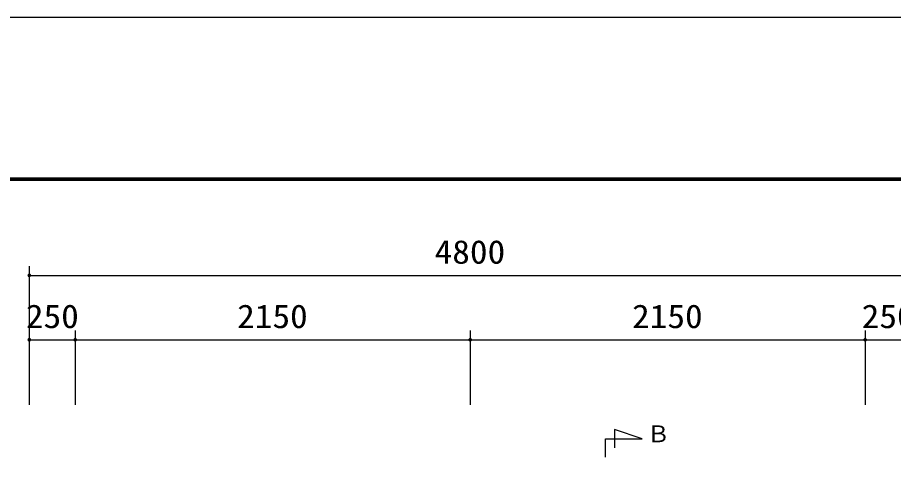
# Model space of a CAD drawing. Units: millimetres, scale not verified. Extents: x -14850 to 14850, y -10500 to 10500.
# Drawn here: x -9852 to -5083, y 8070 to 10500 of the extents above; entities that cross this region are included whole.
import ezdxf
from ezdxf.enums import TextEntityAlignment as Align

# ---------------------------------------------------------------- set-up
doc = ezdxf.new("R2010")
doc.units = ezdxf.units.MM
doc.header["$LTSCALE"] = 50
for name, color, linetype, lineweight in [('0-0_製作', 5, 'Continuous', 25), ('0-1_躯体', 3, 'Continuous', 25), ('0-7_図面枠', 7, 'Continuous', 25), ('0-8_Axis_waku', 7, 'Continuous', 25)]:
    doc.layers.add(name, color=color, linetype=linetype, lineweight=lineweight)
doc.styles.add('ＭＳ ゴシック', font='')
doc.styles.get('ＭＳ ゴシック').set_extended_font_data('MS Gothic')

msp = doc.modelspace()

# ---------------------------------------------------------------- linework, layer by layer
at = {"layer": '0-0_製作', "color": 2}
for p, q in [((-9787.37, 9148), (-9787.37, 8394.83)), ((-9787.37, 9098), (-4987.37, 9098)), ((-9537.37, 8798), (-9537.37, 8394.83)), ((-7387.37, 8798), (-7387.37, 8394.83)), ((-5237.37, 8798), (-5237.37, 8394.83)), ((-9787.37, 8748), (-9537.37, 8748)), ((-9537.37, 8748), (-7387.37, 8748)), ((-7387.37, 8748), (-5237.37, 8748)), ((-5237.37, 8748), (-4987.37, 8748))]:
    msp.add_line(p, q, dxfattribs=at)
at = {"layer": '0-0_製作'}
for points in [[(-9787.37, 9108), (-9797.37, 9098), (-9788.62, 9107.92)], [(-9787.37, 9108), (-9787.37, 9098), (-9797.37, 9098)], [(-9788.62, 9107.92), (-9797.37, 9098), (-9797.35, 9098.63)], [(-9788.62, 9107.92), (-9797.35, 9098.63), (-9789.86, 9107.69)], [(-9786.74, 9107.98), (-9787.37, 9098), (-9787.37, 9108)], [(-9785.5, 9107.82), (-9787.37, 9098), (-9786.74, 9107.98)], [(-9784.28, 9107.51), (-9787.37, 9098), (-9785.5, 9107.82)], [(-9787.37, 9098), (-9797.29, 9096.75), (-9797.37, 9098)], [(-9789.86, 9107.69), (-9797.35, 9098.63), (-9797.19, 9099.87)], [(-9787.37, 9098), (-9797.05, 9095.51), (-9797.29, 9096.75)], [(-9789.86, 9107.69), (-9797.19, 9099.87), (-9791.05, 9107.3)], [(-9791.05, 9107.3), (-9797.19, 9099.87), (-9796.88, 9101.09)], [(-9787.37, 9098), (-9796.67, 9094.32), (-9797.05, 9095.51)], [(-9791.05, 9107.3), (-9796.88, 9101.09), (-9792.19, 9106.76)], [(-9792.19, 9106.76), (-9796.88, 9101.09), (-9796.42, 9102.26)], [(-9787.37, 9098), (-9796.13, 9093.18), (-9796.67, 9094.32)], [(-9792.19, 9106.76), (-9796.42, 9102.26), (-9793.25, 9106.09)], [(-9793.25, 9106.09), (-9796.42, 9102.26), (-9795.81, 9103.36)], [(-9787.37, 9098), (-9795.46, 9092.12), (-9796.13, 9093.18)], [(-9793.25, 9106.09), (-9795.81, 9103.36), (-9794.21, 9105.29)], [(-9794.21, 9105.29), (-9795.81, 9103.36), (-9795.07, 9104.37)], [(-9787.37, 9098), (-9794.66, 9091.15), (-9795.46, 9092.12)], [(-9787.37, 9098), (-9793.74, 9090.29), (-9794.66, 9091.15)], [(-9787.37, 9088), (-9793.74, 9090.29), (-9787.37, 9098)], [(-9787.37, 9088), (-9792.73, 9089.56), (-9793.74, 9090.29)], [(-9787.37, 9088), (-9791.63, 9088.95), (-9792.73, 9089.56)], [(-9787.37, 9088), (-9790.46, 9088.49), (-9791.63, 9088.95)], [(-9787.37, 9088), (-9789.24, 9088.18), (-9790.46, 9088.49)], [(-9787.37, 9088), (-9788, 9088.02), (-9789.24, 9088.18)], [(-9783.11, 9107.05), (-9787.37, 9098), (-9784.28, 9107.51)], [(-9782.01, 9106.44), (-9787.37, 9098), (-9783.11, 9107.05)], [(-9780.99, 9105.71), (-9787.37, 9098), (-9782.01, 9106.44)], [(-9780.08, 9104.85), (-9787.37, 9098), (-9780.99, 9105.71)], [(-9780.08, 9104.85), (-9777.37, 9098), (-9787.37, 9098)], [(-9777.37, 9098), (-9787.37, 9088), (-9787.37, 9098)], [(-9777.37, 9098), (-9786.12, 9088.08), (-9787.37, 9088)], [(-9777.39, 9097.37), (-9786.12, 9088.08), (-9777.37, 9098)], [(-9777.39, 9097.37), (-9784.88, 9088.31), (-9786.12, 9088.08)], [(-9777.55, 9096.13), (-9784.88, 9088.31), (-9777.39, 9097.37)], [(-9777.55, 9096.13), (-9783.69, 9088.7), (-9784.88, 9088.31)], [(-9777.86, 9094.91), (-9783.69, 9088.7), (-9777.55, 9096.13)], [(-9777.86, 9094.91), (-9782.55, 9089.24), (-9783.69, 9088.7)], [(-9778.32, 9093.74), (-9782.55, 9089.24), (-9777.86, 9094.91)], [(-9778.32, 9093.74), (-9781.49, 9089.91), (-9782.55, 9089.24)], [(-9778.93, 9092.64), (-9781.49, 9089.91), (-9778.32, 9093.74)], [(-9778.93, 9092.64), (-9780.52, 9090.71), (-9781.49, 9089.91)], [(-9779.66, 9091.63), (-9780.52, 9090.71), (-9778.93, 9092.64)], [(-9779.28, 9103.88), (-9777.37, 9098), (-9780.08, 9104.85)], [(-9778.61, 9102.82), (-9777.37, 9098), (-9779.28, 9103.88)], [(-9778.07, 9101.68), (-9777.37, 9098), (-9778.61, 9102.82)], [(-9777.68, 9100.49), (-9777.37, 9098), (-9778.07, 9101.68)], [(-9777.45, 9099.25), (-9777.37, 9098), (-9777.68, 9100.49)], [(-9787.37, 8758), (-9797.37, 8748), (-9788.62, 8757.92)], [(-9787.37, 8758), (-9787.37, 8748), (-9797.37, 8748)], [(-9788.62, 8757.92), (-9797.37, 8748), (-9797.35, 8748.63)], [(-9787.37, 8748), (-9797.29, 8746.75), (-9797.37, 8748)], [(-9788.62, 8757.92), (-9797.35, 8748.63), (-9789.86, 8757.69)], [(-9789.86, 8757.69), (-9797.35, 8748.63), (-9797.19, 8749.87)], [(-9787.37, 8748), (-9797.05, 8745.51), (-9797.29, 8746.75)], [(-9789.86, 8757.69), (-9797.19, 8749.87), (-9791.05, 8757.3)], [(-9791.05, 8757.3), (-9797.19, 8749.87), (-9796.88, 8751.09)], [(-9787.37, 8748), (-9796.67, 8744.32), (-9797.05, 8745.51)], [(-9791.05, 8757.3), (-9796.88, 8751.09), (-9792.19, 8756.76)], [(-9792.19, 8756.76), (-9796.88, 8751.09), (-9796.42, 8752.26)], [(-9787.37, 8748), (-9796.13, 8743.18), (-9796.67, 8744.32)], [(-9792.19, 8756.76), (-9796.42, 8752.26), (-9793.25, 8756.09)], [(-9793.25, 8756.09), (-9796.42, 8752.26), (-9795.81, 8753.36)], [(-9787.37, 8748), (-9795.46, 8742.12), (-9796.13, 8743.18)], [(-9793.25, 8756.09), (-9795.81, 8753.36), (-9794.21, 8755.29)], [(-9794.21, 8755.29), (-9795.81, 8753.36), (-9795.07, 8754.37)], [(-9787.37, 8748), (-9794.66, 8741.15), (-9795.46, 8742.12)], [(-9787.37, 8748), (-9793.74, 8740.29), (-9794.66, 8741.15)], [(-9787.37, 8738), (-9793.74, 8740.29), (-9787.37, 8748)], [(-9787.37, 8738), (-9792.73, 8739.56), (-9793.74, 8740.29)], [(-9787.37, 8738), (-9791.63, 8738.95), (-9792.73, 8739.56)], [(-9787.37, 8738), (-9790.46, 8738.49), (-9791.63, 8738.95)], [(-9787.37, 8738), (-9789.24, 8738.18), (-9790.46, 8738.49)], [(-9787.37, 8738), (-9788, 8738.02), (-9789.24, 8738.18)], [(-9786.74, 8757.98), (-9787.37, 8748), (-9787.37, 8758)], [(-9785.5, 8757.82), (-9787.37, 8748), (-9786.74, 8757.98)], [(-9784.28, 8757.51), (-9787.37, 8748), (-9785.5, 8757.82)], [(-9783.11, 8757.05), (-9787.37, 8748), (-9784.28, 8757.51)], [(-9782.01, 8756.44), (-9787.37, 8748), (-9783.11, 8757.05)], [(-9780.99, 8755.71), (-9787.37, 8748), (-9782.01, 8756.44)], [(-9780.08, 8754.85), (-9787.37, 8748), (-9780.99, 8755.71)], [(-9780.08, 8754.85), (-9777.37, 8748), (-9787.37, 8748)], [(-9777.37, 8748), (-9787.37, 8738), (-9787.37, 8748)], [(-9777.37, 8748), (-9786.12, 8738.08), (-9787.37, 8738)], [(-9777.39, 8747.37), (-9786.12, 8738.08), (-9777.37, 8748)], [(-9777.39, 8747.37), (-9784.88, 8738.31), (-9786.12, 8738.08)], [(-9777.55, 8746.13), (-9784.88, 8738.31), (-9777.39, 8747.37)], [(-9777.55, 8746.13), (-9783.69, 8738.7), (-9784.88, 8738.31)], [(-9777.86, 8744.91), (-9783.69, 8738.7), (-9777.55, 8746.13)], [(-9777.86, 8744.91), (-9782.55, 8739.24), (-9783.69, 8738.7)], [(-9778.32, 8743.74), (-9782.55, 8739.24), (-9777.86, 8744.91)], [(-9778.32, 8743.74), (-9781.49, 8739.91), (-9782.55, 8739.24)], [(-9778.93, 8742.64), (-9781.49, 8739.91), (-9778.32, 8743.74)], [(-9778.93, 8742.64), (-9780.52, 8740.71), (-9781.49, 8739.91)], [(-9779.66, 8741.63), (-9780.52, 8740.71), (-9778.93, 8742.64)], [(-9779.28, 8753.88), (-9777.37, 8748), (-9780.08, 8754.85)], [(-9778.61, 8752.82), (-9777.37, 8748), (-9779.28, 8753.88)], [(-9778.07, 8751.68), (-9777.37, 8748), (-9778.61, 8752.82)], [(-9777.68, 8750.49), (-9777.37, 8748), (-9778.07, 8751.68)], [(-9777.45, 8749.25), (-9777.37, 8748), (-9777.68, 8750.49)], [(-9537.37, 8758), (-9547.37, 8748), (-9538.62, 8757.92)], [(-9537.37, 8758), (-9537.37, 8748), (-9547.37, 8748)], [(-9538.62, 8757.92), (-9547.37, 8748), (-9547.35, 8748.63)], [(-9537.37, 8748), (-9547.29, 8746.75), (-9547.37, 8748)], [(-9538.62, 8757.92), (-9547.35, 8748.63), (-9539.86, 8757.69)], [(-9539.86, 8757.69), (-9547.35, 8748.63), (-9547.19, 8749.87)], [(-9537.37, 8748), (-9547.05, 8745.51), (-9547.29, 8746.75)], [(-9539.86, 8757.69), (-9547.19, 8749.87), (-9541.05, 8757.3)], [(-9541.05, 8757.3), (-9547.19, 8749.87), (-9546.88, 8751.09)], [(-9537.37, 8748), (-9546.67, 8744.32), (-9547.05, 8745.51)], [(-9541.05, 8757.3), (-9546.88, 8751.09), (-9542.19, 8756.76)], [(-9542.19, 8756.76), (-9546.88, 8751.09), (-9546.42, 8752.26)], [(-9537.37, 8748), (-9546.13, 8743.18), (-9546.67, 8744.32)], [(-9542.19, 8756.76), (-9546.42, 8752.26), (-9543.25, 8756.09)], [(-9543.25, 8756.09), (-9546.42, 8752.26), (-9545.81, 8753.36)], [(-9537.37, 8748), (-9545.46, 8742.12), (-9546.13, 8743.18)], [(-9543.25, 8756.09), (-9545.81, 8753.36), (-9544.21, 8755.29)], [(-9544.21, 8755.29), (-9545.81, 8753.36), (-9545.07, 8754.37)], [(-9537.37, 8748), (-9544.66, 8741.15), (-9545.46, 8742.12)], [(-9537.37, 8748), (-9543.74, 8740.29), (-9544.66, 8741.15)], [(-9537.37, 8738), (-9543.74, 8740.29), (-9537.37, 8748)], [(-9537.37, 8738), (-9542.73, 8739.56), (-9543.74, 8740.29)], [(-9537.37, 8738), (-9541.63, 8738.95), (-9542.73, 8739.56)], [(-9537.37, 8738), (-9540.46, 8738.49), (-9541.63, 8738.95)], [(-9537.37, 8738), (-9539.24, 8738.18), (-9540.46, 8738.49)], [(-9537.37, 8738), (-9538, 8738.02), (-9539.24, 8738.18)], [(-9536.74, 8757.98), (-9537.37, 8748), (-9537.37, 8758)], [(-9535.5, 8757.82), (-9537.37, 8748), (-9536.74, 8757.98)], [(-9534.28, 8757.51), (-9537.37, 8748), (-9535.5, 8757.82)], [(-9533.11, 8757.05), (-9537.37, 8748), (-9534.28, 8757.51)], [(-9532.01, 8756.44), (-9537.37, 8748), (-9533.11, 8757.05)], [(-9530.99, 8755.71), (-9537.37, 8748), (-9532.01, 8756.44)], [(-9530.08, 8754.85), (-9537.37, 8748), (-9530.99, 8755.71)], [(-9530.08, 8754.85), (-9527.37, 8748), (-9537.37, 8748)], [(-9527.37, 8748), (-9537.37, 8738), (-9537.37, 8748)], [(-9527.37, 8748), (-9536.12, 8738.08), (-9537.37, 8738)], [(-9527.39, 8747.37), (-9536.12, 8738.08), (-9527.37, 8748)], [(-9527.39, 8747.37), (-9534.88, 8738.31), (-9536.12, 8738.08)], [(-9527.55, 8746.13), (-9534.88, 8738.31), (-9527.39, 8747.37)], [(-9527.55, 8746.13), (-9533.69, 8738.7), (-9534.88, 8738.31)], [(-9527.86, 8744.91), (-9533.69, 8738.7), (-9527.55, 8746.13)], [(-9527.86, 8744.91), (-9532.55, 8739.24), (-9533.69, 8738.7)], [(-9528.32, 8743.74), (-9532.55, 8739.24), (-9527.86, 8744.91)], [(-9528.32, 8743.74), (-9531.49, 8739.91), (-9532.55, 8739.24)], [(-9528.93, 8742.64), (-9531.49, 8739.91), (-9528.32, 8743.74)], [(-9528.93, 8742.64), (-9530.52, 8740.71), (-9531.49, 8739.91)], [(-9529.66, 8741.63), (-9530.52, 8740.71), (-9528.93, 8742.64)], [(-9529.28, 8753.88), (-9527.37, 8748), (-9530.08, 8754.85)], [(-9528.61, 8752.82), (-9527.37, 8748), (-9529.28, 8753.88)], [(-9528.07, 8751.68), (-9527.37, 8748), (-9528.61, 8752.82)], [(-9527.68, 8750.49), (-9527.37, 8748), (-9528.07, 8751.68)], [(-9527.45, 8749.25), (-9527.37, 8748), (-9527.68, 8750.49)], [(-7387.37, 8748), (-7397.37, 8748), (-7397.35, 8748.63)], [(-7387.37, 8748), (-7397.29, 8746.75), (-7397.37, 8748)], [(-7387.37, 8758), (-7397.35, 8748.63), (-7397.19, 8749.87)], [(-7387.37, 8748), (-7397.35, 8748.63), (-7387.37, 8758)], [(-7387.37, 8748), (-7397.06, 8745.51), (-7397.29, 8746.75)], [(-7387.37, 8758), (-7397.19, 8749.87), (-7388.62, 8757.92)], [(-7388.62, 8757.92), (-7397.19, 8749.87), (-7396.88, 8751.09)], [(-7387.37, 8748), (-7396.67, 8744.32), (-7397.06, 8745.51)], [(-7388.62, 8757.92), (-7396.88, 8751.09), (-7389.86, 8757.69)], [(-7389.86, 8757.69), (-7396.88, 8751.09), (-7396.42, 8752.26)], [(-7387.37, 8748), (-7396.13, 8743.18), (-7396.67, 8744.32)], [(-7389.86, 8757.69), (-7396.42, 8752.26), (-7391.05, 8757.3)], [(-7391.05, 8757.3), (-7396.42, 8752.26), (-7395.81, 8753.36)], [(-7387.37, 8748), (-7395.46, 8742.12), (-7396.13, 8743.18)], [(-7391.05, 8757.3), (-7395.81, 8753.36), (-7392.19, 8756.76)], [(-7392.19, 8756.76), (-7395.81, 8753.36), (-7395.07, 8754.37)], [(-7387.37, 8748), (-7394.66, 8741.15), (-7395.46, 8742.12)], [(-7392.19, 8756.76), (-7395.07, 8754.37), (-7393.25, 8756.09)], [(-7393.25, 8756.09), (-7395.07, 8754.37), (-7394.21, 8755.29)], [(-7387.37, 8738), (-7394.66, 8741.15), (-7387.37, 8748)], [(-7387.37, 8738), (-7393.74, 8740.29), (-7394.66, 8741.15)], [(-7387.37, 8738), (-7392.73, 8739.56), (-7393.74, 8740.29)], [(-7387.37, 8738), (-7391.63, 8738.95), (-7392.73, 8739.56)], [(-7387.37, 8738), (-7390.46, 8738.49), (-7391.63, 8738.95)], [(-7387.37, 8738), (-7389.24, 8738.18), (-7390.46, 8738.49)], [(-7387.37, 8738), (-7388, 8738.02), (-7389.24, 8738.18)], [(-7386.74, 8757.98), (-7387.37, 8748), (-7387.37, 8758)], [(-7385.5, 8757.82), (-7387.37, 8748), (-7386.74, 8757.98)], [(-7384.28, 8757.51), (-7387.37, 8748), (-7385.5, 8757.82)], [(-7383.11, 8757.05), (-7387.37, 8748), (-7384.28, 8757.51)], [(-7382.01, 8756.44), (-7387.37, 8748), (-7383.11, 8757.05)], [(-7381, 8755.71), (-7387.37, 8748), (-7382.01, 8756.44)], [(-7380.08, 8754.85), (-7387.37, 8748), (-7381, 8755.71)], [(-7379.28, 8753.88), (-7387.37, 8748), (-7380.08, 8754.85)], [(-7379.28, 8753.88), (-7377.37, 8748), (-7387.37, 8748)], [(-7377.37, 8748), (-7387.37, 8738), (-7387.37, 8748)], [(-7377.39, 8747.37), (-7387.37, 8738), (-7377.37, 8748)], [(-7377.55, 8746.13), (-7387.37, 8738), (-7377.39, 8747.37)], [(-7377.55, 8746.13), (-7386.12, 8738.08), (-7387.37, 8738)], [(-7377.86, 8744.91), (-7386.12, 8738.08), (-7377.55, 8746.13)], [(-7377.86, 8744.91), (-7384.88, 8738.31), (-7386.12, 8738.08)], [(-7378.32, 8743.74), (-7384.88, 8738.31), (-7377.86, 8744.91)], [(-7378.32, 8743.74), (-7383.69, 8738.7), (-7384.88, 8738.31)], [(-7378.93, 8742.64), (-7383.69, 8738.7), (-7378.32, 8743.74)], [(-7378.93, 8742.64), (-7382.55, 8739.24), (-7383.69, 8738.7)], [(-7379.66, 8741.63), (-7382.55, 8739.24), (-7378.93, 8742.64)], [(-7379.66, 8741.63), (-7381.49, 8739.91), (-7382.55, 8739.24)], [(-7380.52, 8740.71), (-7381.49, 8739.91), (-7379.66, 8741.63)], [(-7378.61, 8752.82), (-7377.37, 8748), (-7379.28, 8753.88)], [(-7378.07, 8751.68), (-7377.37, 8748), (-7378.61, 8752.82)], [(-7377.68, 8750.49), (-7377.37, 8748), (-7378.07, 8751.68)], [(-7377.45, 8749.25), (-7377.37, 8748), (-7377.68, 8750.49)], [(-5237.37, 8748), (-5247.37, 8748), (-5247.35, 8748.63)], [(-5237.37, 8748), (-5247.29, 8746.75), (-5247.37, 8748)], [(-5237.37, 8748), (-5247.35, 8748.63), (-5247.19, 8749.87)], [(-5237.37, 8748), (-5247.05, 8745.51), (-5247.29, 8746.75)], [(-5237.37, 8748), (-5247.19, 8749.87), (-5246.88, 8751.09)], [(-5237.37, 8748), (-5246.67, 8744.32), (-5247.05, 8745.51)], [(-5237.37, 8748), (-5246.88, 8751.09), (-5246.42, 8752.26)], [(-5237.37, 8748), (-5246.13, 8743.18), (-5246.67, 8744.32)], [(-5237.37, 8758), (-5246.42, 8752.26), (-5245.81, 8753.36)], [(-5237.37, 8748), (-5246.42, 8752.26), (-5237.37, 8758)], [(-5237.37, 8748), (-5245.46, 8742.12), (-5246.13, 8743.18)], [(-5237.37, 8758), (-5245.81, 8753.36), (-5238.62, 8757.92)], [(-5238.62, 8757.92), (-5245.81, 8753.36), (-5245.07, 8754.37)], [(-5237.37, 8738), (-5245.46, 8742.12), (-5237.37, 8748)], [(-5237.37, 8738), (-5244.66, 8741.15), (-5245.46, 8742.12)], [(-5238.62, 8757.92), (-5245.07, 8754.37), (-5239.86, 8757.69)], [(-5239.86, 8757.69), (-5245.07, 8754.37), (-5244.21, 8755.29)], [(-5237.37, 8738), (-5243.74, 8740.29), (-5244.66, 8741.15)], [(-5239.86, 8757.69), (-5244.21, 8755.29), (-5241.05, 8757.3)], [(-5241.05, 8757.3), (-5244.21, 8755.29), (-5243.25, 8756.09)], [(-5237.37, 8738), (-5242.73, 8739.56), (-5243.74, 8740.29)], [(-5241.05, 8757.3), (-5243.25, 8756.09), (-5242.19, 8756.76)], [(-5237.37, 8738), (-5241.63, 8738.95), (-5242.73, 8739.56)], [(-5237.37, 8738), (-5240.46, 8738.49), (-5241.63, 8738.95)], [(-5237.37, 8738), (-5239.24, 8738.18), (-5240.46, 8738.49)], [(-5237.37, 8738), (-5238, 8738.02), (-5239.24, 8738.18)], [(-5236.74, 8757.98), (-5237.37, 8748), (-5237.37, 8758)], [(-5235.5, 8757.82), (-5237.37, 8748), (-5236.74, 8757.98)], [(-5234.28, 8757.51), (-5237.37, 8748), (-5235.5, 8757.82)], [(-5233.11, 8757.05), (-5237.37, 8748), (-5234.28, 8757.51)], [(-5232.01, 8756.44), (-5237.37, 8748), (-5233.11, 8757.05)], [(-5230.99, 8755.71), (-5237.37, 8748), (-5232.01, 8756.44)], [(-5230.08, 8754.85), (-5237.37, 8748), (-5230.99, 8755.71)], [(-5229.28, 8753.88), (-5237.37, 8748), (-5230.08, 8754.85)], [(-5228.61, 8752.82), (-5237.37, 8748), (-5229.28, 8753.88)], [(-5228.61, 8752.82), (-5227.37, 8748), (-5237.37, 8748)], [(-5227.37, 8748), (-5237.37, 8738), (-5237.37, 8748)], [(-5227.39, 8747.37), (-5237.37, 8738), (-5227.37, 8748)], [(-5227.55, 8746.13), (-5237.37, 8738), (-5227.39, 8747.37)], [(-5227.86, 8744.91), (-5237.37, 8738), (-5227.55, 8746.13)], [(-5228.32, 8743.74), (-5237.37, 8738), (-5227.86, 8744.91)], [(-5228.93, 8742.64), (-5237.37, 8738), (-5228.32, 8743.74)], [(-5228.93, 8742.64), (-5236.12, 8738.08), (-5237.37, 8738)], [(-5229.66, 8741.63), (-5236.12, 8738.08), (-5228.93, 8742.64)], [(-5229.66, 8741.63), (-5234.88, 8738.31), (-5236.12, 8738.08)], [(-5230.52, 8740.71), (-5234.88, 8738.31), (-5229.66, 8741.63)], [(-5230.52, 8740.71), (-5233.69, 8738.7), (-5234.88, 8738.31)], [(-5231.49, 8739.91), (-5233.69, 8738.7), (-5230.52, 8740.71)], [(-5231.49, 8739.91), (-5232.55, 8739.24), (-5233.69, 8738.7)], [(-5228.07, 8751.68), (-5227.37, 8748), (-5228.61, 8752.82)], [(-5227.68, 8750.49), (-5227.37, 8748), (-5228.07, 8751.68)], [(-5227.45, 8749.25), (-5227.37, 8748), (-5227.68, 8750.49)]]:
    msp.add_solid(points, dxfattribs=at)
at = {"layer": '0-1_躯体'}
msp.add_line((-6651.56, 8110.28), (-6651.56, 8210.28), dxfattribs=at)
msp.add_lwpolyline([(-6651.56, 8210.28), (-6451.56, 8210.28), (-6601.56, 8260.28), (-6601.56, 8160.28)], dxfattribs=at)
at = {"layer": '0-7_図面枠'}
msp.add_lwpolyline([(-14850, -10500), (14850, -10500), (14850, 10500), (-14850, 10500)], close=True, dxfattribs=at)
at = {"layer": '0-8_Axis_waku'}
for p, q in [((-12964, 9629), (14014, 9629)), ((-12963, 9628), (14013, 9628)), ((-12962, 9627), (14012, 9627)), ((-12961, 9626), (14011, 9626)), ((-12960, 9625), (14010, 9625)), ((-12959, 9624), (14009, 9624)), ((-12958, 9623), (14008, 9623)), ((-12957, 9622), (14007, 9622)), ((-12956, 9621), (14006, 9621)), ((-12955, 9620), (14005, 9620)), ((-12954, 9619), (14004, 9619)), ((-12953, 9618), (14003, 9618)), ((-12952, 9617), (14002, 9617)), ((-12951, 9616), (14001, 9616)), ((-12950, 9615), (14000, 9615))]:
    msp.add_line(p, q, dxfattribs=at)

# ---------------------------------------------------------------- texts
at = {"layer": '0-0_製作', "color": 4, "style": 'ＭＳ ゴシック', "width": 1.1}
for s, p in [('4800', (-7581.12, 9123)), ('250', (-9806.12, 8773)), ('2150', (-8656.12, 8773)), ('2150', (-6506.12, 8773)), ('250', (-5256.12, 8773))]:
    msp.add_text(s, height=128.4, dxfattribs=at).set_placement(p, align=Align.BOTTOM_LEFT)
at = {"layer": '0-1_躯体', "color": 4, "style": 'ＭＳ ゴシック'}
msp.add_text('Ｂ', height=91.79, dxfattribs=at).set_placement((-6425.45, 8163.13), align=Align.BOTTOM_LEFT)

doc.saveas('drawing.dxf')
